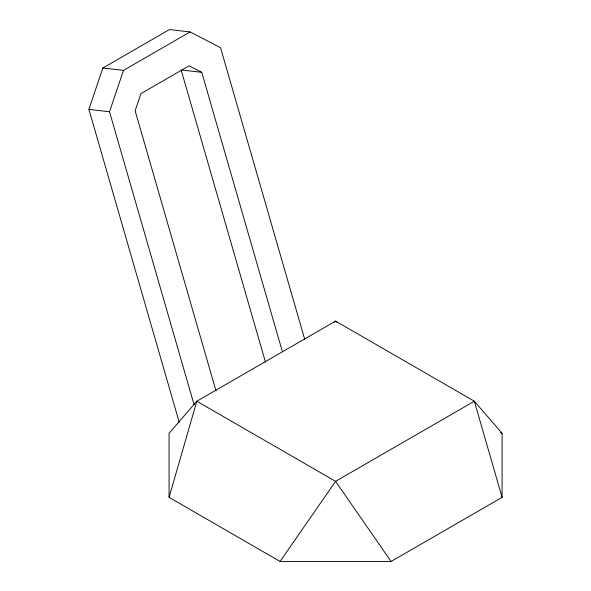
<?xml version="1.0" encoding="UTF-8"?>
<svg xmlns="http://www.w3.org/2000/svg" width="591" height="591" viewBox="0 0 591 591"><rect width="100%" height="100%" fill="white"/><g stroke="black" fill="none" stroke-linecap="round" stroke-linejoin="round"><path stroke-width="0.89" d="M169.07 497.363L196.818 401.223L335.577 321.112L474.337 401.223L502.091 433.269L502.091 497.363L391.087 561.45L280.075 561.45L169.07 497.363L169.07 433.269L196.818 401.223L335.577 481.34L391.087 561.45M179.25 422.343L88.909 109.387L102.864 68.002L169.469 29.55L190.08 31.929L220.532 47.672L304.83 339.707M194.077 404.68L109.52 111.765L123.482 70.381L190.08 31.929M280.075 561.45L335.577 481.34L474.337 401.223L502.091 497.363M334.196 322.317L335.577 321.112L336.966 322.317M182.028 70.048L201.745 72.324L282.372 351.63M102.864 68.002L123.482 70.381M88.909 109.387L109.52 111.765M201.745 72.324L189.135 65.8L140.924 93.637L135.14 110.776L216.025 390.969M500.496 432.346L502.091 433.269M181.134 69.945L265.499 362.209"/></g></svg>
